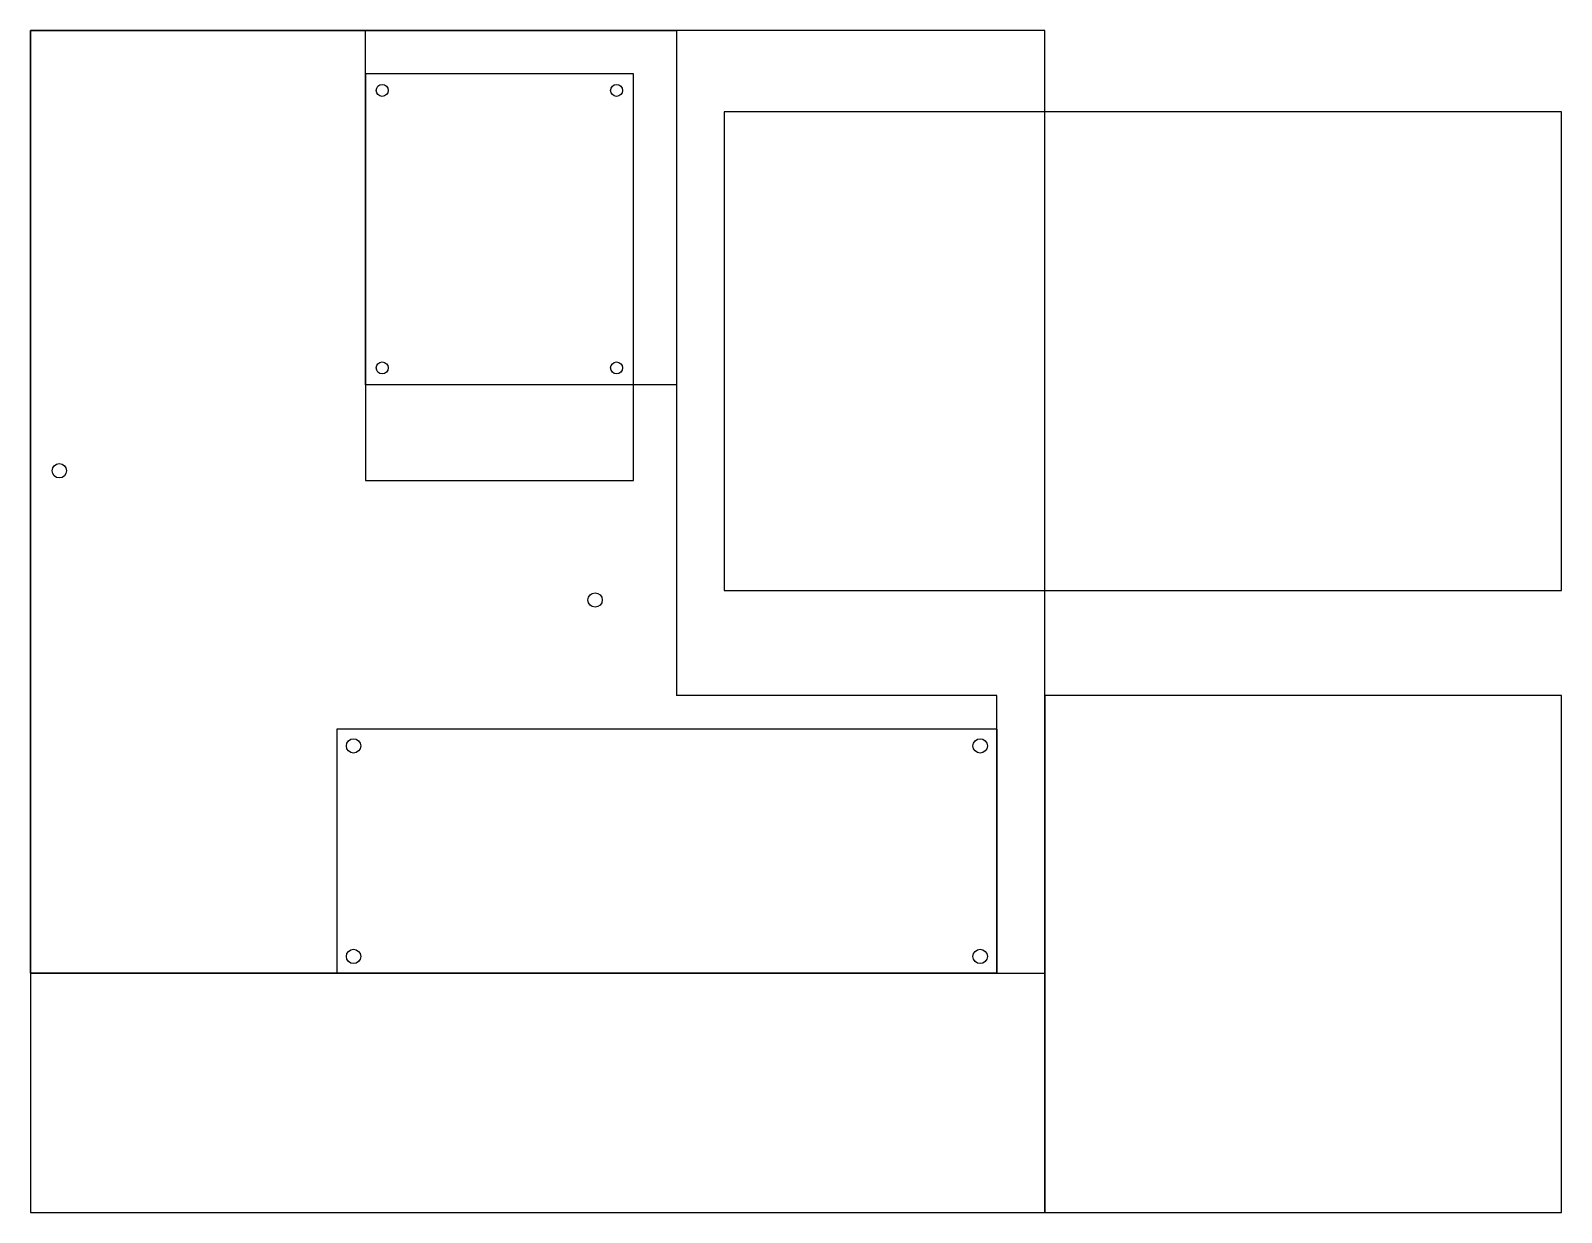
# Model space of a CAD drawing. Header units: millimetres. Extents: x 0 to 320, y 0 to 247.
import ezdxf

# ---------------------------------------------------------------- set-up
doc = ezdxf.new("R2010")
doc.units = ezdxf.units.MM
doc.layers.get('0').update_dxf_attribs({"lineweight": 25, "true_color": 0xffffff})
for name, color, linetype, lineweight, true_color in [('attaches', 7, 'Continuous', 25, 0x000000), ('ext', 1, 'Continuous', 25, 0xff0000), ('pikmm', 6, 'Continuous', 25, 0xff00ff), ('relay', 5, 'Continuous', 25, 0x0000ff), ('rpi', 3, 'Continuous', 25, 0x00ff00), ('zone', 2, 'Continuous', 25, 0xffff00)]:
    doc.layers.add(name, color=color, linetype=linetype, lineweight=lineweight, true_color=true_color)

msp = doc.modelspace()

# ---------------------------------------------------------------- linework, layer by layer
for p, q in [((212, 247), (0, 247)), ((0, 247), (0, 0)), ((212, 0), (212, 247)), ((0, 0), (212, 0))]:
    msp.add_line(p, q)
at = {"layer": 'attaches'}
for centre in [(6, 155), (118, 128)]:
    msp.add_circle(centre, 1.5, dxfattribs=at)
at = {"layer": 'ext'}
for p, q in [((0, 50), (0, 247)), ((0, 247), (135, 247)), ((135, 247), (135, 108)), ((202, 108), (135, 108)), ((202, 101), (202, 108)), ((202, 101), (202, 50)), ((202, 50), (0, 50))]:
    msp.add_line(p, q, dxfattribs=at)
at = {"layer": 'pikmm'}
for p, q in [((70, 173), (70, 247)), ((70, 247), (135, 247)), ((135, 247), (135, 173)), ((135, 173), (70, 173))]:
    msp.add_line(p, q, dxfattribs=at)
at = {"layer": 'relay'}
for p, q in [((202, 101), (64, 101)), ((64, 101), (64, 50)), ((202, 50), (202, 101)), ((64, 50), (202, 50))]:
    msp.add_line(p, q, dxfattribs=at)
for centre in [(67.5, 97.5), (198.5, 97.5), (67.5, 53.5), (198.5, 53.5)]:
    msp.add_circle(centre, 1.5, dxfattribs=at)
at = {"layer": 'rpi'}
for p, q in [((126, 238), (70, 238)), ((70, 238), (70, 153)), ((126, 153), (126, 238)), ((70, 153), (126, 153))]:
    msp.add_line(p, q, dxfattribs=at)
for centre in [(73.5, 234.5), (122.5, 234.5), (73.5, 176.5), (122.5, 176.5)]:
    msp.add_circle(centre, 1.25, dxfattribs=at)
at = {"layer": 'zone'}
for p, q in [((320, 230), (145, 230)), ((145, 230), (145, 130)), ((320, 130), (320, 230)), ((145, 130), (320, 130)), ((320, 108), (212, 108)), ((212, 108), (212, 0)), ((320, 0), (320, 108)), ((0, 50), (212, 50)), ((212, 0), (320, 0))]:
    msp.add_line(p, q, dxfattribs=at)

doc.saveas('drawing.dxf')
